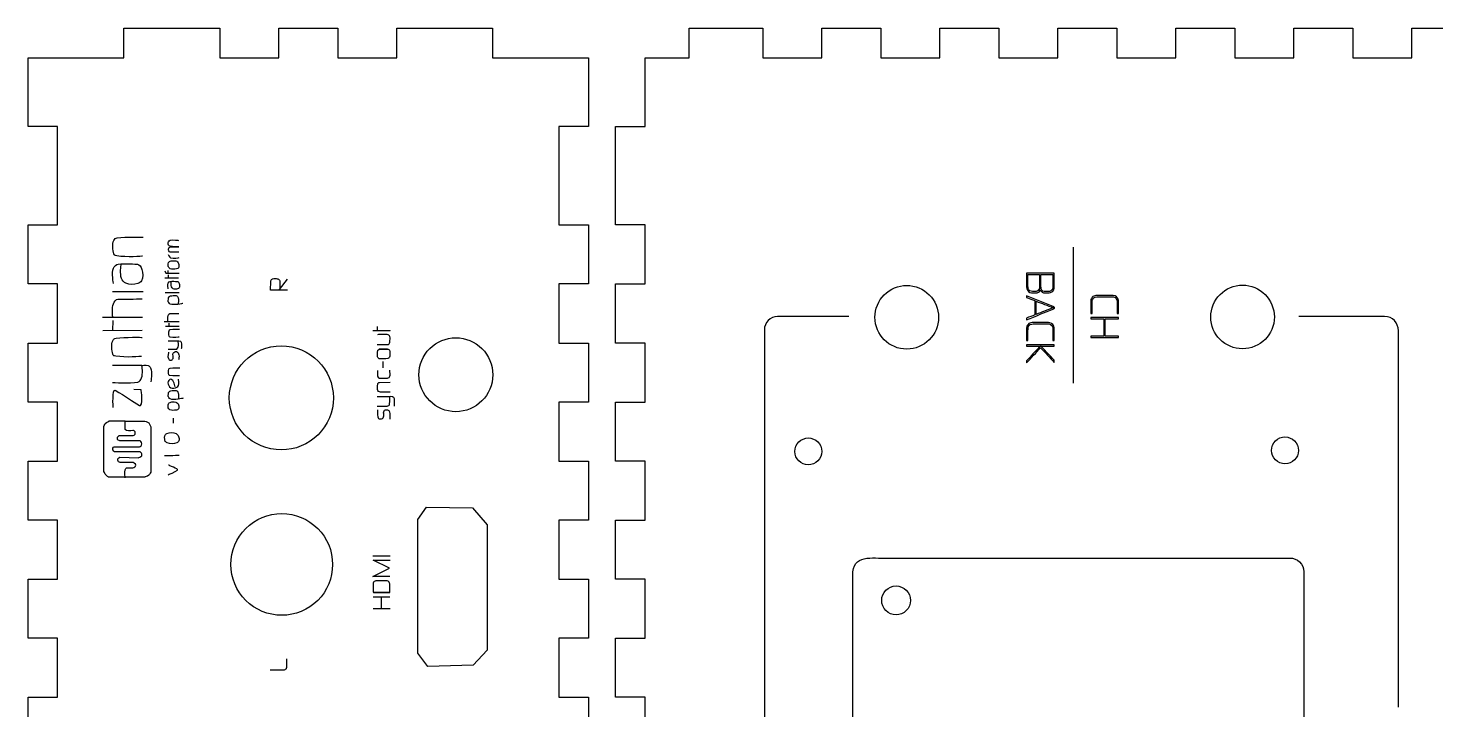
# Model space of a CAD drawing. Extents: x 0 to 215, y 0 to 166.
# Drawn here: x 0.1 to 143.3, y 96.8 to 166.1 of the extents above; entities that cross this region are included whole.
import ezdxf

# ---------------------------------------------------------------- set-up
doc = ezdxf.new("R2010")
doc.units = 0
doc.layers.add('Imprimir', color=7, linetype='CONTINUOUS')

msp = doc.modelspace()

# ---------------------------------------------------------------- linework, layer by layer
at = {"layer": 'Imprimir', "color": 5}
for points in [[(0.05, 92.05005), (0.05, 98.050058), (3.050003, 98.050058), (3.050003, 104.050071), (0.05, 104.050071), (0.05, 110.050079), (3.050003, 110.050079), (3.050003, 116.050089), (0.05, 116.050089), (0.05, 122.050097), (3.050003, 122.050097), (3.050003, 128.050108), (0.05, 128.050108), (0.05, 134.050118), (3.050003, 134.050118), (3.050003, 140.050127), (0.05, 140.050127), (0.05, 146.050138), (3.050003, 146.050138), (3.050003, 156.050149), (0.05, 156.050149), (0.05, 163.050155), (9.800007, 163.050155), (9.800007, 166.05016), (19.550017, 166.05016), (19.550017, 163.050155), (25.550022, 163.050155), (25.550022, 166.05016), (31.550034, 166.05016), (31.550034, 163.050155), (37.55005, 163.050155), (37.55005, 166.05016), (47.300078, 166.05016), (47.300078, 163.050155), (57.050102, 163.050155), (57.050102, 156.050149), (54.050094, 156.050149), (54.050094, 146.050138), (57.050102, 146.050138), (57.050102, 140.050127), (54.050094, 140.050127), (54.050094, 134.050118), (57.050102, 134.050118), (57.050102, 128.050108), (54.050094, 128.050108), (54.050094, 122.050097), (57.050102, 122.050097), (57.050102, 116.050089), (54.050094, 116.050089), (54.050094, 110.050079), (57.050102, 110.050079), (57.050102, 110.050079), (57.050102, 104.050071), (54.050094, 104.050071), (54.050094, 98.050058), (57.050102, 98.050058), (57.050102, 92.05005)], [(62.808869, 92.050092), (62.808869, 98.050108), (59.808841, 98.050108), (59.808841, 104.050125), (62.808869, 104.050125), (62.808869, 110.050135), (59.808841, 110.050135), (59.808841, 116.050151), (62.808869, 116.050151), (62.808869, 122.050168), (59.808841, 122.050168), (59.808841, 128.050181), (62.808869, 128.050181), (62.808869, 134.050192), (59.808841, 134.050192), (59.808841, 140.050195), (62.808869, 140.050195), (62.808869, 146.05021), (59.808841, 146.05021), (59.808841, 156.050235), (62.808869, 156.050235), (62.808869, 163.050253), (67.308854, 163.050253), (67.308854, 166.050261), (74.808893, 166.050261), (74.808893, 163.050253), (80.808892, 163.050253), (80.808892, 166.050261), (86.808914, 166.050261), (86.808914, 163.050253), (92.808944, 163.050253), (92.808944, 166.050261), (98.808944, 166.050261), (98.808944, 163.050253), (104.808965, 163.050253), (104.808965, 166.050261), (110.808965, 166.050261), (110.808965, 163.050253), (116.808992, 163.050253), (116.808992, 166.050261), (122.809017, 166.050261), (122.809017, 163.050253), (128.809013, 163.050253), (128.809013, 166.050261), (134.809041, 166.050261), (134.809041, 163.050253), (140.809037, 163.050253), (140.809037, 166.050261), (148.309076, 166.050261)]]:
    msp.add_lwpolyline(points, dxfattribs=at)
at = {"layer": 'Imprimir', "color": 7}
for points in [[(14.412003, 143.74633), (14.524257, 143.833621), (15.384866, 143.840112)], [(15.372394, 143.272419), (14.511786, 143.284837)], [(106.352924, 143.790735), (106.352924, 129.969941)], [(13.96299, 141.40154), (14.062773, 141.152084), (15.409811, 141.152084)], [(13.966132, 140.66731), (15.350762, 140.677753), (15.350762, 140.677753), (15.350762, 140.677753)], [(14.299752, 141.139609), (14.299752, 141.414014)], [(14.318362, 140.66731), (14.330497, 140.974114)], [(25.636371, 139.501634), (26.435995, 140.529264)], [(8.624619, 139.280298), (11.764341, 139.280298)], [(13.974372, 139.179291), (15.420764, 139.179291)], [(26.448486, 139.42676), (24.714932, 139.42676)], [(14.287278, 138.258513), (14.312226, 138.620237)], [(7.601561, 136.669739), (11.693785, 136.669739)], [(8.659897, 135.329183), (8.695172, 136.352239)], [(13.88742, 136.226876), (15.397958, 136.226876)], [(14.388917, 135.763664), (14.401053, 136.070468)], [(83.535074, 136.74746), (76.27467, 136.74746)], [(138.041657, 136.745535), (129.326177, 136.745535)], [(7.636839, 135.329183), (11.658508, 135.364461), (11.658508, 135.364461), (11.658508, 135.364461)], [(14.036687, 135.763664), (15.421317, 135.774107), (15.421317, 135.774107), (15.421317, 135.774107)], [(35.589286, 135.354784), (35.589286, 135.7252)], [(36.868108, 135.337145), (36.868108, 135.354643)], [(74.945488, 135.377714), (74.945488, 87.544951)], [(139.451594, 97.04895), (139.451594, 135.298782)], [(15.318089, 134.24243), (14.29919, 134.24243), (14.287055, 134.24243), (14.287055, 134.24243)], [(15.633464, 133.457031), (15.633464, 133.457031), (15.633464, 133.457031)], [(35.571647, 133.881951), (36.656442, 133.881951)], [(11.62323, 131.766125), (8.659897, 131.766125), (8.624619, 131.766125), (8.624619, 131.766125)], [(36.16255, 131.527145), (36.16255, 132.153337)], [(35.589286, 131.271395), (35.589286, 130.662836)], [(35.809772, 130.477642), (36.621164, 130.477642)], [(36.868108, 130.786309), (36.85047, 131.297839)], [(11.552674, 129.296678), (10.811841, 129.331955), (10.811841, 129.331955)], [(12.540455, 130.108066), (12.540455, 130.108066), (12.540455, 130.108066)], [(14.299752, 128.617202), (14.324701, 128.978924)], [(35.792133, 130.045472), (36.876928, 130.072001)], [(36.868108, 129.066528), (35.880328, 129.066528)], [(35.562828, 128.625559), (36.824011, 128.625559)], [(8.308657, 126.147811), (9.907725, 126.139062)], [(9.905992, 125.246055), (9.905992, 126.103644), (11.860178, 126.103644)], [(14.823599, 125.885599), (14.823599, 126.421934)], [(7.734406, 121.05906), (7.734406, 125.520544)], [(9.319811, 124.650761), (10.747015, 124.650761)], [(12.540444, 125.48521), (12.540444, 120.979558)], [(8.794562, 123.497434), (11.34777, 123.497434)], [(11.44495, 124.089339), (9.421823, 124.089339)], [(11.418447, 122.993834), (8.812232, 122.993834)], [(9.368816, 122.437261), (11.285929, 122.393093)], [(10.747015, 121.898276), (9.45716, 121.889527)], [(11.913185, 120.422984), (8.229144, 120.422984)], [(10.049079, 121.359372), (10.658668, 121.359372)], [(36.85952, 110.308504), (35.107118, 110.308504), (36.815866, 111.162878), (35.150772, 111.986064), (36.871995, 111.992273)], [(35.139492, 108.257028), (36.859289, 108.257028)], [(36.01262, 107.084059), (36.01262, 108.239417)], [(35.148311, 107.075225), (36.868108, 107.075225)], [(26.378624, 101.226116), (26.378624, 101.946121)]]:
    msp.add_lwpolyline(points, dxfattribs=at)
for points in [[(14.486843, 141.601184), (14.48684, 141.601071)], [(101.766551, 141.010009), (101.767934, 141.010009)], [(103.087833, 141.002191), (103.087974, 141.002191)], [(101.627384, 139.756435), (101.627356, 139.756435)], [(101.627356, 138.682493), (101.627356, 138.682493)], [(102.599786, 138.299782), (102.599786, 138.299782)], [(108.301753, 138.694242), (108.301753, 138.694202)], [(108.153333, 136.495577), (108.153333, 136.495577)], [(101.774481, 135.937166), (101.775751, 135.937138)], [(35.769386, 133.414531), (36.621156, 133.414531)], [(101.627356, 133.738491), (101.627356, 133.738491)], [(103.150571, 133.664292), (103.150458, 133.664292)], [(35.606925, 132.638395), (35.606925, 132.638395)], [(14.474371, 127.257707), (14.474369, 127.257594)], [(14.19997, 123.89009), (14.19997, 123.890005)], [(35.168411, 108.678724), (36.839742, 108.678724)], [(35.168411, 108.678724), (35.168411, 108.678724)]]:
    msp.add_lwpolyline(points, close=True, dxfattribs=at)
at = {"layer": 'Imprimir', "color": 5}
for points in [[(89.434549, 133.424638), (89.434549, 133.424638)], [(123.594303, 133.459159), (123.594303, 133.459159)], [(43.560743, 127.067099), (43.560743, 127.067099)], [(25.807965, 123.18294), (25.807965, 123.18294)], [(127.912647, 121.761796), (127.912647, 121.761796)], [(79.424149, 121.657788), (79.424149, 121.657788)], [(45.259433, 117.311575), (46.732969, 115.581775), (46.732963, 102.832457), (45.323492, 101.294854), (40.710685, 101.166725), (39.685615, 102.512135), (39.685615, 116.094263), (40.582551, 117.375611), (45.259433, 117.311575)], [(129.834643, 110.80688), (129.834643, 110.80688)], [(89.820394, 107.888612), (89.820394, 107.888612)], [(25.849737, 106.371256), (25.849737, 106.371256)]]:
    msp.add_lwpolyline(points, close=True, dxfattribs=at)
at = {"layer": 'Imprimir', "color": 7}
for points in [[(8.765727, 144.466137), (8.860376, 144.652884), (8.910707, 144.72279), (9.118508, 144.74836)], [(9.118508, 144.74836), (9.965059, 144.852556), (11.764341, 144.818915), (11.764341, 144.818915)], [(8.765727, 143.125579), (8.641781, 143.456061), (8.606164, 144.15129), (8.765727, 144.466137)], [(14.337166, 144.008401), (14.277578, 144.11827), (14.274324, 144.230736), (14.324692, 144.345149)], [(14.349641, 143.409551), (14.294486, 143.516852), (14.306768, 143.66451), (14.412003, 143.74633)], [(14.324692, 144.345149), (14.356874, 144.418244), (14.436043, 144.469496), (14.511783, 144.494811)], [(14.48684, 143.896133), (14.427966, 143.916735), (14.366898, 143.953565), (14.337166, 144.008401)], [(14.511786, 143.284837), (14.511786, 143.284837), (14.380815, 143.348901), (14.349641, 143.409551)], [(15.384866, 143.840112), (15.384866, 143.840112), (14.757759, 143.801448), (14.48684, 143.896133)], [(14.511783, 144.494811), (14.780015, 144.584501), (15.359917, 144.469976), (15.359917, 144.469976)], [(8.730449, 141.64394), (8.821054, 141.840932), (9.008114, 142.051102), (9.224341, 142.067274)], [(9.08323, 142.913912), (8.846629, 142.961213), (8.850456, 142.899519), (8.765727, 143.125579)], [(11.693785, 142.878634), (11.693785, 142.878634), (10.038535, 142.722961), (9.08323, 142.913912)], [(9.224341, 142.067274), (9.866205, 142.11528), (10.470459, 142.089005), (11.164619, 142.067274)], [(9.541841, 140.620885), (9.368695, 141.045714), (9.506563, 141.996718), (9.506563, 141.996718)], [(11.164619, 142.067274), (11.397921, 142.059936), (11.544973, 141.758015), (11.62323, 141.538107)], [(14.312224, 141.788156), (14.312224, 141.788156), (14.252042, 142.098544), (14.324698, 142.224697)], [(14.299752, 143.035437), (14.299752, 143.035437), (14.416522, 142.770092), (14.536731, 142.711164)], [(14.48684, 141.601071), (14.394771, 141.649303), (14.312224, 141.788156), (14.312224, 141.788156)], [(14.324698, 142.224697), (14.375944, 142.313682), (14.445689, 142.345093), (14.586623, 142.386834)], [(14.536731, 142.711164), (14.801879, 142.581172), (15.422285, 142.735999), (15.422285, 142.735999)], [(14.586623, 142.386834), (14.727556, 142.428575), (14.839299, 142.421858), (15.085527, 142.386778)], [(15.085527, 142.386778), (15.197495, 142.370973), (15.326533, 142.23291), (15.359923, 142.124847)], [(15.359923, 142.124847), (15.401672, 141.989747), (15.403481, 141.83063), (15.347448, 141.70078)], [(8.730449, 140.091715), (8.730449, 140.091715), (8.51425, 141.173871), (8.730449, 141.64394)], [(10.000452, 140.126993), (9.795864, 140.219816), (9.626632, 140.412831), (9.541841, 140.620885)], [(11.587952, 140.37394), (11.513223, 140.232516), (11.352711, 140.138931), (11.199897, 140.091715)], [(11.62323, 141.538107), (11.753396, 141.172347), (11.769345, 140.717179), (11.587952, 140.37394)], [(15.147886, 141.576066), (14.880244, 141.558004), (14.682169, 141.498737), (14.486843, 141.601184)], [(15.347448, 141.70078), (15.312504, 141.61981), (15.235878, 141.582021), (15.147886, 141.576066)], [(24.733671, 140.24512), (24.735647, 140.28164), (24.733389, 140.319175), (24.743041, 140.354425)], [(24.743041, 140.354425), (24.757576, 140.406921), (24.780153, 140.459273), (24.814884, 140.50124)], [(24.814884, 140.50124), (24.841441, 140.533328), (24.874376, 140.56632), (24.914835, 140.576198)], [(24.914835, 140.576198), (25.065339, 140.612943), (25.236055, 140.602162), (25.392736, 140.588616)], [(25.392736, 140.588616), (25.438778, 140.584665), (25.482763, 140.561805), (25.5208, 140.53553)], [(25.5208, 140.53553), (25.562027, 140.507082), (25.598948, 140.469631), (25.623877, 140.426197)], [(25.623877, 140.426197), (25.64225, 140.394193), (25.653211, 140.356855), (25.655111, 140.319994)], [(101.627384, 141.150598), (101.627384, 140.685876), (101.627356, 140.221142), (101.627384, 139.756435)], [(104.439283, 141.150598), (103.501994, 141.150598), (102.564678, 141.150598), (101.627384, 141.150598)], [(101.766551, 140.123674), (101.766551, 140.419119), (101.766551, 140.714564), (101.766551, 141.010009)], [(101.767934, 141.010009), (102.1611, 141.010009), (102.554236, 141.010009), (102.947371, 141.010009)], [(102.947371, 141.010009), (102.947371, 140.577192), (102.950193, 140.144307), (102.944549, 139.711527)], [(103.087833, 140.101107), (103.087833, 140.401469), (103.087833, 140.70183), (103.087833, 141.002191)], [(103.087974, 141.002191), (103.491552, 141.002191), (103.895102, 141.002191), (104.298651, 141.002191)], [(104.298651, 141.002191), (104.295829, 140.569527), (104.302038, 140.13671), (104.295829, 139.704139)], [(104.439283, 140.265954), (104.439283, 140.560834), (104.439283, 140.855717), (104.439283, 141.150598)], [(11.199897, 140.091715), (10.817737, 139.973634), (10.364708, 139.961752), (10.000452, 140.126993)], [(14.30694, 139.556425), (14.30694, 139.556425), (14.224447, 139.969316), (14.30694, 140.148668)], [(14.30694, 140.148668), (14.34151, 140.223852), (14.412884, 140.304031), (14.495389, 140.310212)], [(14.495389, 140.310212), (14.740295, 140.328274), (14.970854, 140.318396), (15.235717, 140.310212)], [(14.61653, 139.758439), (14.550467, 139.920491), (14.603068, 140.283344), (14.603068, 140.283344)], [(14.791519, 139.569971), (14.713456, 139.605362), (14.648884, 139.679022), (14.61653, 139.758439)], [(15.249176, 139.556425), (15.10336, 139.511382), (14.930502, 139.50681), (14.791519, 139.569971)], [(15.235717, 140.310212), (15.324735, 140.306543), (15.380844, 140.192215), (15.410706, 140.10831)], [(15.397244, 139.664064), (15.368728, 139.610131), (15.307483, 139.574402), (15.249176, 139.556425)], [(15.410706, 140.10831), (15.460371, 139.968723), (15.466456, 139.795043), (15.397244, 139.664064)], [(24.714932, 139.42676), (24.714932, 139.42676), (24.718883, 139.972663), (24.733671, 140.24512)], [(25.655111, 140.319994), (25.669052, 140.049484), (25.636371, 139.501634), (25.636371, 139.501634)], [(101.627356, 139.756435), (101.627243, 139.525548), (101.735873, 139.271009), (101.967916, 139.189466)], [(101.79308, 139.584787), (101.748996, 139.760922), (101.772477, 139.943969), (101.766551, 140.123674)], [(102.220564, 139.277745), (102.03489, 139.286184), (101.839025, 139.39311), (101.79308, 139.584787)], [(101.967916, 139.189466), (102.159858, 139.115261), (102.369521, 139.137207), (102.570746, 139.138666)], [(102.707539, 139.317329), (102.55195, 139.257527), (102.383237, 139.27947), (102.220564, 139.277745)], [(102.570746, 139.138666), (102.765902, 139.14558), (102.972602, 139.259045), (103.021596, 139.459638)], [(102.944549, 139.711527), (102.944549, 139.55114), (102.870494, 139.372465), (102.707539, 139.317329)], [(103.021596, 139.459638), (103.087015, 139.251501), (103.307741, 139.138911), (103.5154, 139.136871)], [(103.1182, 139.549286), (103.068783, 139.728994), (103.094211, 139.917059), (103.087833, 140.101107)], [(103.571308, 139.268494), (103.384279, 139.263386), (103.170468, 139.353844), (103.1182, 139.549286)], [(103.5154, 139.136871), (103.69828, 139.14006), (103.886945, 139.115704), (104.063617, 139.174274)], [(104.087775, 139.348112), (103.933738, 139.249498), (103.744593, 139.282315), (103.571308, 139.268494)], [(104.063617, 139.174274), (104.243674, 139.241776), (104.405021, 139.393603), (104.425454, 139.593146)], [(104.295829, 139.704139), (104.295829, 139.558447), (104.218077, 139.417158), (104.087775, 139.348112)], [(104.425454, 139.593146), (104.450007, 139.816367), (104.435049, 140.041694), (104.439283, 140.265954)], [(8.659897, 136.669739), (8.659897, 136.669739), (8.543909, 137.625967), (8.730449, 138.045576)], [(8.730449, 138.045576), (8.818274, 138.243132), (8.972898, 138.507602), (9.189063, 138.504187)], [(9.189063, 138.504187), (9.976274, 138.491769), (11.658508, 138.539465), (11.658508, 138.539465)], [(14.499311, 138.009085), (14.399797, 138.053845), (14.287278, 138.258513), (14.287278, 138.258513)], [(14.312226, 138.620237), (14.312226, 138.620237), (14.431223, 138.836476), (14.536734, 138.844745)], [(15.796461, 138.071343), (15.796461, 138.071343), (14.863375, 137.84531), (14.499311, 138.009085)], [(14.536734, 138.844745), (14.724434, 138.85942), (14.897787, 138.884199), (15.110472, 138.86958)], [(15.110472, 138.86958), (15.2135, 138.862525), (15.274627, 138.729598), (15.310034, 138.632598)], [(15.310034, 138.632598), (15.379879, 138.441223), (15.310034, 138.021446), (15.310034, 138.021446)], [(104.331079, 137.769818), (103.42983, 138.131321), (102.52861, 138.492822), (101.627356, 138.854327)], [(101.627356, 138.854327), (101.627356, 138.797047), (101.627356, 138.73977), (101.627356, 138.682493)], [(101.627356, 138.682493), (101.903344, 138.575751), (102.179303, 138.469011), (102.455289, 138.362269)], [(101.627356, 136.409663), (102.54972, 136.779419), (103.471797, 137.149931), (104.394353, 137.519228)], [(102.455289, 138.362269), (102.455289, 137.875418), (102.455289, 137.38857), (102.455289, 136.901717)], [(102.599786, 138.299782), (103.176507, 138.077185), (103.7532, 137.854592), (104.329921, 137.631995)], [(102.599786, 136.964198), (102.599786, 137.409395), (102.599786, 137.854592), (102.599786, 138.299782)], [(104.329921, 137.631995), (103.7532, 137.409398), (103.176507, 137.186792), (102.599786, 136.964198)], [(104.394353, 137.519228), (104.538992, 137.575119), (104.455934, 137.756873), (104.331079, 137.769818)], [(108.301753, 138.694202), (108.16369, 138.565444), (108.147265, 138.367341), (108.15432, 138.189989)], [(108.15432, 138.189989), (108.151498, 137.815242), (108.154405, 137.440485), (108.15432, 137.065725)], [(108.294924, 137.065725), (108.298028, 137.496207), (108.28815, 137.927088), (108.300568, 138.357302)], [(108.300568, 138.357302), (108.327097, 138.579267), (108.538312, 138.755467), (108.761719, 138.741542)], [(108.654842, 138.878847), (108.520024, 138.862873), (108.389412, 138.799192), (108.301753, 138.694242)], [(109.58079, 138.885648), (109.272208, 138.883955), (108.963119, 138.891688), (108.654842, 138.878847)], [(108.761719, 138.741542), (109.18026, 138.749416), (109.599078, 138.742107), (110.017755, 138.745381)], [(110.425594, 138.881161), (110.144247, 138.892139), (109.862363, 138.881443), (109.58079, 138.885648)], [(110.017755, 138.745381), (110.173146, 138.741175), (110.330005, 138.753113), (110.484353, 138.734346)], [(110.959897, 138.379493), (110.936473, 138.648104), (110.697233, 138.878564), (110.425594, 138.881161)], [(110.484353, 138.734346), (110.695709, 138.690658), (110.851609, 138.475776), (110.824656, 138.260929)], [(110.824656, 138.260929), (110.827479, 137.859972), (110.824769, 137.45901), (110.824656, 137.058046)], [(110.965259, 137.058046), (110.962437, 137.498504), (110.971468, 137.93919), (110.959897, 138.379493)], [(14.278077, 136.226876), (14.278077, 136.226876), (14.235264, 136.649391), (14.304127, 136.834811)], [(14.304127, 136.834811), (14.336543, 136.922102), (14.393619, 137.038973), (14.473412, 137.037477)], [(14.473412, 137.037477), (14.763991, 137.031833), (15.384942, 137.052999), (15.384942, 137.052999)], [(76.27467, 136.74746), (75.558588, 136.74746), (74.945488, 136.1344), (74.945488, 135.377714)], [(102.455289, 136.901717), (102.179303, 136.794975), (101.903344, 136.68823), (101.627356, 136.581488)], [(101.627356, 136.581488), (101.627356, 136.524217), (101.627356, 136.466937), (101.627356, 136.409663)], [(102.186049, 136.126066), (102.028735, 136.121748), (101.877125, 136.058764), (101.774481, 135.937166)], [(103.477131, 136.128606), (103.046798, 136.127195), (102.616325, 136.131682), (102.186049, 136.126066)], [(103.99467, 136.112096), (103.823925, 136.141376), (103.649625, 136.12378), (103.477131, 136.128606)], [(104.435077, 135.575287), (104.432255, 135.827828), (104.244465, 136.064609), (103.99467, 136.112096)], [(110.965259, 136.636163), (110.027943, 136.636163), (109.090655, 136.636163), (108.153333, 136.636163)], [(108.153333, 136.636163), (108.153333, 136.5893), (108.153333, 136.54244), (108.153333, 136.495577)], [(108.153333, 136.495577), (108.593345, 136.495577), (109.033364, 136.495577), (109.473376, 136.495577)], [(108.15432, 137.065725), (108.201198, 137.065725), (108.248046, 137.065725), (108.294924, 137.065725)], [(109.473376, 136.495577), (109.473376, 135.912398), (109.473376, 135.329223), (109.473376, 134.746044)], [(109.613979, 134.746044), (109.613979, 135.329223), (109.613979, 135.912398), (109.613979, 136.495577)], [(109.613979, 136.495577), (110.064406, 136.495577), (110.514833, 136.495577), (110.965259, 136.495577)], [(110.824656, 137.058046), (110.871533, 137.058046), (110.918382, 137.058046), (110.965259, 137.058046)], [(110.965259, 136.495577), (110.965259, 136.54244), (110.965259, 136.5893), (110.965259, 136.636163)], [(139.451594, 135.298782), (139.451594, 136.097646), (138.838576, 136.745535), (138.041657, 136.745535)], [(9.012674, 134.553075), (9.859225, 134.657271), (11.658508, 134.623631), (11.658508, 134.623631)], [(14.389152, 134.740499), (14.346011, 134.878477), (14.333613, 135.168712), (14.389152, 135.300114)], [(14.389152, 135.300114), (14.422093, 135.378092), (14.439613, 135.407246), (14.511938, 135.417942)], [(14.499659, 134.652191), (14.417309, 134.672229), (14.418641, 134.645983), (14.389152, 134.740499)], [(15.408273, 134.637798), (15.408273, 134.637798), (14.832159, 134.572802), (14.499659, 134.652191)], [(14.511938, 135.417942), (14.806584, 135.461433), (15.432832, 135.44735), (15.432832, 135.44735)], [(35.130672, 135.337145), (35.16595, 135.337145), (36.868108, 135.337145), (36.868108, 135.337145)], [(36.577067, 134.905009), (36.24948, 134.905009), (35.580467, 134.89626), (35.580467, 134.89626)], [(36.744636, 134.843259), (36.695685, 134.877125), (36.636596, 134.905009), (36.577067, 134.905009)], [(36.859089, 134.710981), (36.85494, 134.769147), (36.792583, 134.810069), (36.744636, 134.843259)], [(36.859089, 134.129008), (36.856266, 134.386931), (36.873877, 134.502729), (36.859089, 134.710981)], [(101.62936, 135.549218), (101.625126, 135.135745), (101.62936, 134.722177), (101.626537, 134.308665)], [(101.775751, 135.937138), (101.671922, 135.836029), (101.627469, 135.691602), (101.62936, 135.549218)], [(101.767143, 134.308665), (101.769966, 134.718988), (101.764321, 135.129401), (101.769966, 135.539659)], [(101.769966, 135.539659), (101.765732, 135.756883), (101.940343, 135.959693), (102.158447, 135.979539)], [(102.158447, 135.979539), (102.361252, 135.995964), (102.565412, 135.984478), (102.768837, 135.987893)], [(102.768837, 135.987893), (103.144334, 135.986482), (103.52, 135.990969), (103.895384, 135.985635)], [(103.895384, 135.985635), (104.118452, 135.973471), (104.311408, 135.768061), (104.297297, 135.542648)], [(104.297297, 135.542648), (104.300119, 135.128774), (104.297579, 134.714856), (104.297297, 134.300963)], [(104.4379, 134.300963), (104.435077, 134.725722), (104.441569, 135.150633), (104.435077, 135.575287)], [(109.473376, 134.746044), (109.033364, 134.746044), (108.593345, 134.746044), (108.153333, 134.746044)], [(108.153333, 134.746044), (108.153333, 134.699181), (108.153333, 134.652316), (108.153333, 134.605455)], [(110.965259, 134.746044), (110.514833, 134.746044), (110.064406, 134.746044), (109.613979, 134.746044)], [(110.965259, 134.605455), (110.965259, 134.652316), (110.965259, 134.699181), (110.965259, 134.746044)], [(8.659897, 132.930292), (8.535947, 133.260774), (8.500331, 133.956003), (8.659897, 134.27085)], [(8.659897, 134.27085), (8.754543, 134.457599), (8.804874, 134.527506), (9.012674, 134.553075)], [(14.287055, 133.423588), (14.287055, 133.423588), (14.892196, 133.3845), (15.172527, 133.440239)], [(14.811127, 133.019925), (14.873437, 133.125787), (15.029201, 133.201253), (15.147886, 133.169588)], [(15.172527, 133.440239), (15.240435, 133.453786), (15.278818, 133.553974), (15.305953, 133.640789)], [(15.293823, 134.242487), (15.293823, 134.242487), (15.461709, 134.28513), (15.536419, 134.242487)], [(15.305953, 133.640789), (15.363541, 133.825052), (15.318089, 134.24243), (15.318089, 134.24243)], [(15.536419, 134.242487), (15.573398, 134.22132), (15.605549, 134.176193), (15.621328, 134.125505)], [(15.621328, 134.125505), (15.685102, 133.92064), (15.633464, 133.457031), (15.633464, 133.457031)], [(35.606925, 132.638395), (35.54605, 132.838064), (35.61573, 133.264587), (35.61573, 133.264587)], [(35.61573, 133.264587), (35.61573, 133.264587), (35.619936, 133.317165), (35.635147, 133.337005)], [(35.635147, 133.337005), (35.666604, 133.378012), (35.769386, 133.414531), (35.769386, 133.414531)], [(36.621156, 133.414531), (36.621156, 133.414531), (36.711114, 133.414531), (36.744628, 133.388002)], [(36.656442, 133.881951), (36.656442, 133.881951), (36.73302, 133.92832), (36.762275, 133.961311)], [(36.744628, 133.388002), (36.800113, 133.34581), (36.838808, 133.272404), (36.841642, 133.20278)], [(36.762275, 133.961311), (36.8051, 134.0096), (36.859766, 134.064492), (36.859089, 134.129008)], [(36.841642, 133.20278), (36.848274, 133.040079), (36.858462, 132.862759), (36.841642, 132.700089)], [(101.626537, 134.308665), (101.673389, 134.308665), (101.720266, 134.308665), (101.767143, 134.308665)], [(104.439254, 133.879077), (103.501966, 133.879077), (102.56465, 133.879077), (101.627356, 133.879077)], [(101.627356, 133.879077), (101.627356, 133.832217), (101.627356, 133.785351), (101.627356, 133.738491)], [(101.627356, 133.738491), (102.56465, 133.738491), (103.501966, 133.738491), (104.439254, 133.738491)], [(102.919798, 133.633203), (102.49051, 133.169627), (102.05792, 132.709091), (101.627356, 132.24669)], [(101.627356, 132.035808), (102.102511, 132.546088), (102.57766, 133.056371), (103.052838, 133.566652)], [(103.150458, 133.664292), (103.089216, 133.770921), (102.971388, 133.716026), (102.919798, 133.633203)], [(103.052838, 133.566652), (103.514977, 133.070691), (103.977115, 132.574728), (104.439254, 132.078768)], [(104.434739, 132.298452), (104.006551, 132.753609), (103.579436, 133.209807), (103.150571, 133.664292)], [(104.297297, 134.300963), (104.344145, 134.300963), (104.391023, 134.300963), (104.4379, 134.300963)], [(104.439254, 133.738491), (104.439254, 133.785351), (104.439254, 133.832217), (104.439254, 133.879077)], [(108.153333, 134.605455), (109.090655, 134.605455), (110.027943, 134.605455), (110.965259, 134.605455)], [(8.977397, 132.718628), (8.740796, 132.765925), (8.744623, 132.704234), (8.659897, 132.930292)], [(11.587952, 132.68335), (11.587952, 132.68335), (9.932702, 132.527676), (8.977397, 132.718628)], [(11.552674, 131.766125), (11.552674, 131.766125), (12.04095, 131.856126), (12.258233, 131.766125)], [(11.587952, 130.496125), (11.755434, 130.885084), (11.62323, 131.766125), (11.62323, 131.766125)], [(12.258233, 131.766125), (12.365782, 131.72159), (12.459288, 131.626171), (12.505177, 131.519183)], [(14.337169, 133.132165), (14.337169, 133.132165), (14.219093, 132.670989), (14.312221, 132.471119)], [(14.312221, 132.471119), (14.35226, 132.385182), (14.442384, 132.305849), (14.536728, 132.296508)], [(14.536728, 132.296508), (14.656997, 132.284655), (14.727262, 132.365624), (14.786179, 132.471147)], [(14.786179, 132.471147), (14.877743, 132.635146), (14.715855, 132.858071), (14.811127, 133.019925)], [(15.147886, 133.169588), (15.27724, 133.135072), (15.346509, 132.973584), (15.384866, 132.845314)], [(15.384866, 132.845314), (15.432572, 132.685777), (15.359917, 132.346405), (15.359917, 132.346405)], [(35.686292, 132.523841), (35.655594, 132.558695), (35.620472, 132.593973), (35.606925, 132.638395)], [(35.774486, 132.444452), (35.734969, 132.447274), (35.712428, 132.494151), (35.686292, 132.523841)], [(36.638794, 132.461949), (36.362332, 132.424753), (36.062186, 132.432119), (35.774486, 132.444452)], [(36.753447, 132.532505), (36.722801, 132.499739), (36.683267, 132.467933), (36.638794, 132.461949)], [(36.841642, 132.700089), (36.835151, 132.637294), (36.796559, 132.57862), (36.753447, 132.532505)], [(101.627356, 132.24669), (101.627356, 132.176397), (101.627356, 132.106104), (101.627356, 132.035808)], [(104.439254, 132.078768), (104.43615, 132.151389), (104.445463, 132.228871), (104.434739, 132.298452)], [(11.199897, 130.072789), (11.397404, 130.101321), (11.509032, 130.312822), (11.587952, 130.496125)], [(12.505177, 131.519183), (12.690654, 131.086762), (12.540455, 130.108066), (12.540455, 130.108066)], [(14.574148, 130.375729), (14.415068, 130.390122), (14.287007, 130.160814), (14.274806, 130.001556)], [(14.356863, 130.824829), (14.310917, 130.962723), (14.297712, 131.252737), (14.356863, 131.384055)], [(14.356863, 131.384055), (14.391951, 131.461977), (14.410609, 131.49113), (14.487642, 131.501798)], [(14.474563, 130.736606), (14.386854, 130.756644), (14.388274, 130.730398), (14.356863, 130.824829)], [(15.442306, 130.722213), (15.442306, 130.722213), (14.828699, 130.657302), (14.474563, 130.736606)], [(14.487642, 131.501798), (14.801461, 131.545261), (15.468463, 131.531178), (15.468463, 131.531178)], [(14.998215, 129.589966), (14.998215, 129.589966), (14.870578, 130.349002), (14.574148, 130.375729)], [(15.334974, 129.727154), (15.411945, 129.929222), (15.347448, 130.375729), (15.347448, 130.375729)], [(35.589286, 130.662836), (35.589286, 130.662836), (35.641057, 130.556523), (35.6863, 130.521725)], [(35.6863, 130.521725), (35.72094, 130.495196), (35.809772, 130.477642), (35.809772, 130.477642)], [(36.621164, 130.477642), (36.621164, 130.477642), (36.747478, 130.510973), (36.788733, 130.557003)], [(36.788733, 130.557003), (36.842725, 130.617229), (36.868108, 130.786309), (36.868108, 130.786309)], [(8.695172, 127.497511), (8.695172, 127.497511), (8.597842, 129.447895), (8.906838, 129.2614)], [(8.624619, 130.037511), (8.624619, 130.037511), (10.384593, 129.954989), (11.199897, 130.072789)], [(8.906838, 129.2614), (9.976731, 128.61565), (10.62532, 128.14682), (11.376285, 127.709178)], [(11.376285, 127.709178), (11.761036, 127.484952), (11.552674, 129.296678), (11.552674, 129.296678)], [(14.274806, 130.001556), (14.260159, 129.810297), (14.391926, 129.591998), (14.561677, 129.502646)], [(14.324701, 128.978924), (14.324701, 128.978924), (14.443697, 129.195162), (14.549206, 129.203431)], [(14.549206, 129.203431), (14.736909, 129.218107), (14.910261, 129.242886), (15.122946, 129.228267)], [(14.561677, 129.502646), (14.746208, 129.405505), (14.999471, 129.457914), (15.185303, 129.552543)], [(15.122946, 129.228267), (15.225974, 129.221211), (15.287101, 129.088285), (15.322506, 128.991285)], [(15.185303, 129.552543), (15.253618, 129.587341), (15.307689, 129.655526), (15.334974, 129.727154)], [(15.322506, 128.991285), (15.39235, 128.79991), (15.322506, 128.380136), (15.322506, 128.380136)], [(35.598106, 129.313473), (35.598106, 129.313473), (35.576205, 129.682255), (35.615745, 129.860281)], [(35.69512, 129.119445), (35.631473, 129.167874), (35.598106, 129.313473), (35.598106, 129.313473)], [(35.615745, 129.860281), (35.625453, 129.903994), (35.637927, 129.951182), (35.668661, 129.98375)], [(35.668661, 129.98375), (35.700231, 130.017222), (35.792133, 130.045472), (35.792133, 130.045472)], [(35.880328, 129.066528), (35.880328, 129.066528), (35.735099, 129.089106), (35.69512, 129.119445)], [(14.299752, 127.444679), (14.299752, 127.444679), (14.239571, 127.755067), (14.312226, 127.88122)], [(14.511786, 128.367774), (14.412268, 128.412535), (14.299752, 128.617202), (14.299752, 128.617202)], [(14.312226, 127.88122), (14.363472, 127.970205), (14.433215, 128.001616), (14.574151, 128.043357)], [(15.808935, 128.430032), (15.808935, 128.430032), (14.87585, 128.203998), (14.511786, 128.367774)], [(14.574151, 128.043357), (14.715084, 128.085098), (14.826828, 128.078381), (15.073052, 128.0433)], [(15.073052, 128.0433), (15.185024, 128.027496), (15.314062, 127.889433), (15.347451, 127.78137)], [(15.347451, 127.78137), (15.3892, 127.64627), (15.391009, 127.487153), (15.334977, 127.357303)], [(35.571647, 127.646584), (35.571647, 127.646584), (36.233659, 127.598775), (36.559428, 127.646584)], [(36.559428, 127.646584), (36.620162, 127.655615), (36.687675, 127.661541), (36.735817, 127.6995)], [(36.735817, 127.6995), (36.783284, 127.737064), (36.821714, 127.796415), (36.826608, 127.856754)], [(36.826608, 128.625559), (36.826608, 128.625559), (37.028761, 128.659313), (37.115053, 128.61681)], [(36.826608, 127.856754), (36.848847, 128.130736), (36.826608, 128.625559), (36.826608, 128.625559)], [(37.115053, 128.61681), (37.190017, 128.579895), (37.264732, 128.50584), (37.273803, 128.422782)], [(37.273803, 128.422782), (37.3038, 128.148092), (37.291442, 127.629029), (37.291442, 127.629029)], [(7.893429, 125.865109), (8.001647, 125.992871), (8.308657, 126.147811), (8.308657, 126.147811)], [(11.860178, 126.103644), (11.860178, 126.103644), (12.190799, 126.034838), (12.310743, 125.926944)], [(14.474369, 127.257594), (14.382296, 127.305826), (14.299752, 127.444679), (14.299752, 127.444679)], [(15.135415, 127.232589), (14.867772, 127.214527), (14.669697, 127.15526), (14.474371, 127.257707)], [(15.334977, 127.357303), (15.30003, 127.276333), (15.223406, 127.238544), (15.135415, 127.232589)], [(35.592783, 127.268067), (35.592783, 127.268067), (35.545909, 126.79543), (35.612792, 126.545832)], [(35.612792, 126.545832), (35.62919, 126.48459), (35.655902, 126.420667), (35.70478, 126.381099)], [(35.70478, 126.381099), (35.732438, 126.358804), (35.766556, 126.354852), (35.806795, 126.349575)], [(35.806795, 126.349575), (35.873724, 126.340826), (35.944107, 126.332077), (36.009312, 126.349575)], [(36.009312, 126.349575), (36.069891, 126.365944), (36.134065, 126.393912), (36.172242, 126.443668)], [(36.172242, 126.443668), (36.215241, 126.499717), (36.217874, 126.578316), (36.227094, 126.648364)], [(36.227094, 126.648364), (36.245411, 126.787471), (36.190784, 126.933749), (36.227094, 127.069273)], [(36.227094, 127.069273), (36.242109, 127.125263), (36.268048, 127.184586), (36.31403, 127.219864)], [(36.31403, 127.219864), (36.360306, 127.255367), (36.424729, 127.26516), (36.483061, 127.26516)], [(36.483061, 127.26516), (36.571798, 127.26516), (36.669794, 127.250202), (36.740191, 127.196242)], [(36.740191, 127.196242), (36.781082, 127.164858), (36.80423, 127.112139), (36.817506, 127.06233)], [(36.817506, 127.06233), (36.881754, 126.821281), (36.849829, 126.31393), (36.849829, 126.31393)], [(7.734406, 125.520544), (7.734406, 125.520544), (7.811675, 125.768589), (7.893429, 125.865109)], [(9.155959, 124.486903), (9.185519, 124.558277), (9.319811, 124.650761), (9.319811, 124.650761)], [(10.057915, 125.15834), (10.001431, 125.17358), (9.905992, 125.246055), (9.905992, 125.246055)], [(10.782354, 125.15834), (10.782354, 125.15834), (10.291166, 125.095828), (10.057915, 125.15834)], [(10.747015, 124.650761), (10.747015, 124.650761), (10.8909, 124.72047), (10.923708, 124.787272)], [(10.923708, 125.016975), (10.898195, 125.078528), (10.782354, 125.15834), (10.782354, 125.15834)], [(10.923708, 124.787272), (10.957459, 124.855996), (10.953009, 124.946222), (10.923708, 125.016975)], [(12.310743, 125.926944), (12.434136, 125.815946), (12.540444, 125.48521), (12.540444, 125.48521)], [(13.975462, 124.07709), (13.975462, 124.07709), (13.891791, 124.436272), (13.950513, 124.60092)], [(13.950513, 124.60092), (13.988097, 124.706274), (14.072527, 124.80556), (14.175021, 124.850379)], [(14.175021, 124.850379), (14.456927, 124.973654), (14.815939, 124.960898), (15.097992, 124.837962)], [(15.097992, 124.837962), (15.213909, 124.787441), (15.31131, 124.680281), (15.359917, 124.563554)], [(8.679711, 123.188201), (8.660069, 123.246903), (8.648554, 123.315991), (8.670878, 123.373733)], [(8.670878, 123.373733), (8.691903, 123.428118), (8.794562, 123.497434), (8.794562, 123.497434)], [(8.812232, 122.993834), (8.812232, 122.993834), (8.704601, 123.113835), (8.679711, 123.188201)], [(9.155959, 124.24284), (9.115282, 124.313279), (9.124827, 124.411747), (9.155959, 124.486903)], [(9.421823, 124.089339), (9.421823, 124.089339), (9.207123, 124.154222), (9.155959, 124.24284)], [(11.34777, 123.497434), (11.34777, 123.497434), (11.548164, 123.570417), (11.595138, 123.656438)], [(11.595138, 123.921473), (11.568355, 123.991605), (11.44495, 124.089339), (11.44495, 124.089339)], [(11.595138, 123.656438), (11.637474, 123.733965), (11.626667, 123.838951), (11.595138, 123.921473)], [(14.19997, 123.890005), (14.108163, 123.922574), (13.975462, 124.07709), (13.975462, 124.07709)], [(15.172829, 123.902508), (14.874012, 123.776467), (14.505616, 123.781576), (14.19997, 123.89009)], [(15.372391, 124.102095), (15.337568, 124.014691), (15.259514, 123.939084), (15.172829, 123.902508)], [(15.359917, 124.563554), (15.419071, 124.421512), (15.429344, 124.245041), (15.372391, 124.102095)], [(9.19212, 122.039694), (9.153757, 122.102602), (9.155623, 122.192264), (9.183286, 122.260562)], [(9.183286, 122.260562), (9.215352, 122.339725), (9.368816, 122.437261), (9.368816, 122.437261)], [(9.45716, 121.889527), (9.45716, 121.889527), (9.244991, 121.952999), (9.19212, 122.039694)], [(10.959045, 121.748077), (10.91779, 121.824221), (10.747015, 121.898276), (10.747015, 121.898276)], [(10.967879, 121.518376), (11.006529, 121.584529), (10.995537, 121.680711), (10.959045, 121.748077)], [(11.285929, 122.393093), (11.285929, 122.393093), (11.540957, 122.480384), (11.603974, 122.587462)], [(11.612807, 122.799496), (11.579514, 122.88484), (11.418447, 122.993834), (11.418447, 122.993834)], [(11.603974, 122.587462), (11.639853, 122.648422), (11.638515, 122.733597), (11.612807, 122.799496)], [(13.913099, 122.617773), (15.409811, 122.642609), (15.409811, 122.642609), (15.409811, 122.642609)], [(7.972939, 120.599656), (7.858778, 120.729026), (7.734406, 121.05906), (7.734406, 121.05906)], [(8.229144, 120.422984), (8.229144, 120.422984), (8.041579, 120.521875), (7.972939, 120.599656)], [(9.916559, 120.361037), (9.916559, 120.361037), (9.852412, 120.901354), (9.925392, 121.156172)], [(9.925392, 121.156172), (9.947236, 121.232401), (10.049079, 121.359372), (10.049079, 121.359372)], [(10.658668, 121.359372), (10.658668, 121.359372), (10.909419, 121.4183), (10.967879, 121.518376)], [(12.310743, 120.599656), (12.201969, 120.503756), (11.913185, 120.422984), (11.913185, 120.422984)], [(12.540444, 120.979558), (12.540444, 120.979558), (12.421747, 120.69753), (12.310743, 120.599656)], [(14.287278, 120.647125), (14.287278, 120.647125), (15.044079, 120.986387), (15.26014, 121.133538)], [(15.26014, 121.133538), (15.402092, 121.230227), (14.312224, 121.644925), (14.312224, 121.644925)], [(35.118523, 112.420486), (36.858451, 112.420486), (36.883396, 112.414277), (36.883396, 112.414277)], [(35.162174, 109.626624), (35.154723, 109.285646), (35.168411, 108.678724), (35.168411, 108.678724)], [(35.261956, 109.801235), (35.213256, 109.755176), (35.163794, 109.700623), (35.162174, 109.626624)], [(35.424099, 109.882317), (35.3746, 109.879495), (35.305853, 109.842778), (35.261956, 109.801235)], [(36.577818, 109.882317), (36.21166, 109.887962), (35.80728, 109.904895), (35.424099, 109.882317)], [(36.764905, 109.738892), (36.718, 109.801941), (36.656388, 109.881104), (36.577818, 109.882317)], [(36.833505, 109.558047), (36.828651, 109.622334), (36.803389, 109.687161), (36.764905, 109.738892)], [(36.839742, 108.678724), (36.839742, 108.678724), (36.856196, 109.257452), (36.833505, 109.558047)], [(24.669121, 100.837355), (24.669121, 100.837355), (25.604302, 100.82917), (26.069413, 100.84187)], [(26.069413, 100.84187), (26.114179, 100.84187), (26.16098, 100.845822), (26.201931, 100.863884)], [(26.201931, 100.863884), (26.234525, 100.878277), (26.261968, 100.903705), (26.285861, 100.93015)], [(26.285861, 100.93015), (26.3116, 100.958626), (26.33144, 100.992549), (26.347704, 101.027319)], [(26.347704, 101.027319), (26.362098, 101.058109), (26.373415, 101.090903), (26.378624, 101.124516)], [(26.378624, 101.124516), (26.383817, 101.157988), (26.378624, 101.192249), (26.378624, 101.226116)]]:
    msp.add_open_spline(points, degree=3, dxfattribs=at)
at = {"layer": 'Imprimir', "color": 5}
for points in [[(86.198524, 136.660465), (86.198524, 137.518663), (86.539462, 138.341711), (87.146335, 138.948548)], [(87.146335, 138.948548), (87.753207, 139.555385), (88.576302, 139.896301), (89.434549, 139.896299)], [(89.434549, 139.896299), (90.292794, 139.8963), (91.115889, 139.555383), (91.722761, 138.948547)], [(91.722761, 138.948547), (92.329633, 138.34171), (92.67057, 137.518662), (92.670571, 136.660465)], [(120.358281, 136.694986), (120.358281, 137.553184), (120.699219, 138.376232), (121.306091, 138.983068)], [(121.306091, 138.983068), (121.912963, 139.589905), (122.736057, 139.930822), (123.594303, 139.93082)], [(123.594303, 139.93082), (124.452548, 139.930821), (125.275642, 139.589904), (125.882514, 138.983067)], [(125.882514, 138.983067), (126.489385, 138.376231), (126.830322, 137.553183), (126.830322, 136.694986)], [(89.434549, 133.424638), (87.647346, 133.424633), (86.198528, 134.873363), (86.198524, 136.660465)], [(92.670571, 136.660465), (92.670566, 134.873364), (91.22175, 133.424635), (89.434549, 133.424638)], [(123.594303, 133.459159), (121.807101, 133.459156), (120.358286, 134.907885), (120.358281, 136.694986)], [(126.830322, 136.694986), (126.830318, 134.907886), (125.381504, 133.459158), (123.594303, 133.459159)], [(20.516904, 128.473709), (20.516905, 131.395718), (22.885793, 133.764474), (25.807965, 133.764476)], [(25.807965, 133.764476), (28.730138, 133.764476), (31.099028, 131.395719), (31.099029, 128.473709)], [(39.803411, 130.824211), (39.803404, 131.820666), (40.199262, 132.776311), (40.903899, 133.480913)], [(40.903899, 133.480913), (41.608536, 134.185516), (42.564232, 134.581357), (43.560743, 134.581356)], [(43.560743, 134.581356), (44.557254, 134.581357), (45.51295, 134.185516), (46.217587, 133.480913)], [(46.217587, 133.480913), (46.922225, 132.776311), (47.318082, 131.820666), (47.318075, 130.824211)], [(43.560743, 127.067099), (41.485629, 127.067098), (39.803415, 128.749213), (39.803411, 130.824211)], [(47.318075, 130.824211), (47.318071, 128.749213), (45.635857, 127.067098), (43.560743, 127.067099)], [(25.807965, 123.18294), (22.885792, 123.182942), (20.516904, 125.551699), (20.516904, 128.473709)], [(31.099029, 128.473709), (31.099029, 127.07051), (30.54158, 125.724782), (29.549313, 124.73257)], [(29.549313, 124.73257), (28.557046, 123.740358), (27.211243, 123.18294), (25.807965, 123.18294)], [(78.054779, 123.027077), (78.054777, 123.390237), (78.199049, 123.738523), (78.455856, 123.995316)], [(78.455856, 123.995316), (78.712663, 124.25211), (79.060969, 124.396374), (79.424149, 124.396374)], [(79.424149, 124.396374), (79.78733, 124.396376), (80.135637, 124.252112), (80.392445, 123.995318)], [(80.392445, 123.995318), (80.649254, 123.738525), (80.793526, 123.390238), (80.793525, 123.027077)], [(126.543274, 123.131084), (126.543273, 123.494245), (126.687545, 123.842532), (126.944353, 124.099325)], [(126.944353, 124.099325), (127.20116, 124.356118), (127.549467, 124.500383), (127.912647, 124.500381)], [(127.912647, 124.500381), (128.668922, 124.500368), (129.281995, 123.887316), (129.281992, 123.131084)], [(79.424149, 121.657788), (78.667868, 121.657788), (78.054781, 122.270839), (78.054779, 123.027077)], [(80.392442, 122.058841), (80.135634, 121.80205), (79.787329, 121.657787), (79.424149, 121.657788)], [(80.793525, 123.027077), (80.793524, 122.663918), (80.64925, 122.315633), (80.392442, 122.058841)], [(126.944356, 122.16285), (126.687549, 122.419641), (126.543275, 122.767925), (126.543274, 123.131084)], [(127.912647, 121.761796), (127.549468, 121.761795), (127.201163, 121.906058), (126.944356, 122.16285)], [(129.281992, 123.131084), (129.28199, 122.374856), (128.668918, 121.761809), (127.912647, 121.761796)], [(22.194008, 115.196479), (23.163567, 116.165985), (24.478572, 116.710649), (25.849737, 116.71065)], [(25.849737, 116.71065), (27.220903, 116.710651), (28.535909, 116.165988), (29.505469, 115.196481)], [(20.679761, 111.540952), (20.679758, 112.912039), (21.22445, 114.226972), (22.194008, 115.196479)], [(29.505469, 115.196481), (30.475029, 114.226974), (31.019721, 112.912041), (31.019719, 111.540952)], [(83.940972, 110.80688), (84.165053, 112.696361), (86.327951, 112.08086), (87.648282, 112.185581)], [(87.648282, 112.185581), (101.230678, 112.185581), (114.813074, 112.185581), (128.395468, 112.185581)], [(128.395468, 112.185581), (129.142459, 112.207651), (129.852146, 111.570568), (129.834643, 110.80688)], [(22.194009, 107.885426), (21.224451, 108.854932), (20.679759, 110.169864), (20.679761, 111.540952)], [(31.019719, 111.540952), (31.019721, 110.169863), (30.475028, 108.85493), (29.505468, 107.885424)], [(83.940972, 55.938703), (83.940972, 74.228098), (83.940972, 92.517486), (83.940972, 110.80688)], [(129.834643, 110.80688), (129.834643, 91.761449), (129.834643, 72.716019), (129.834643, 53.670593)], [(86.883652, 107.888612), (86.883652, 108.278048), (87.038355, 108.651534), (87.313728, 108.926907)], [(87.313728, 108.926907), (87.589101, 109.20228), (87.962587, 109.356983), (88.352023, 109.356983)], [(88.352023, 109.356983), (88.741459, 109.356983), (89.114945, 109.20228), (89.390318, 108.926907)], [(89.390318, 108.926907), (89.665691, 108.651534), (89.820394, 108.278048), (89.820394, 107.888612)], [(25.849737, 106.371256), (24.478572, 106.371257), (23.163568, 106.91592), (22.194009, 107.885426)], [(29.505468, 107.885424), (28.535908, 106.915918), (27.220902, 106.371255), (25.849737, 106.371256)], [(87.313727, 106.850315), (87.038354, 107.125689), (86.883651, 107.499175), (86.883652, 107.888612)], [(89.820394, 107.888612), (89.820395, 107.499175), (89.665693, 107.125689), (89.390319, 106.850315)], [(88.352023, 106.420238), (87.962586, 106.420238), (87.5891, 106.574941), (87.313727, 106.850315)], [(89.390319, 106.850315), (89.114946, 106.574941), (88.74146, 106.420238), (88.352023, 106.420238)]]:
    msp.add_open_spline(points, degree=3, dxfattribs=at)

doc.saveas('drawing.dxf')
